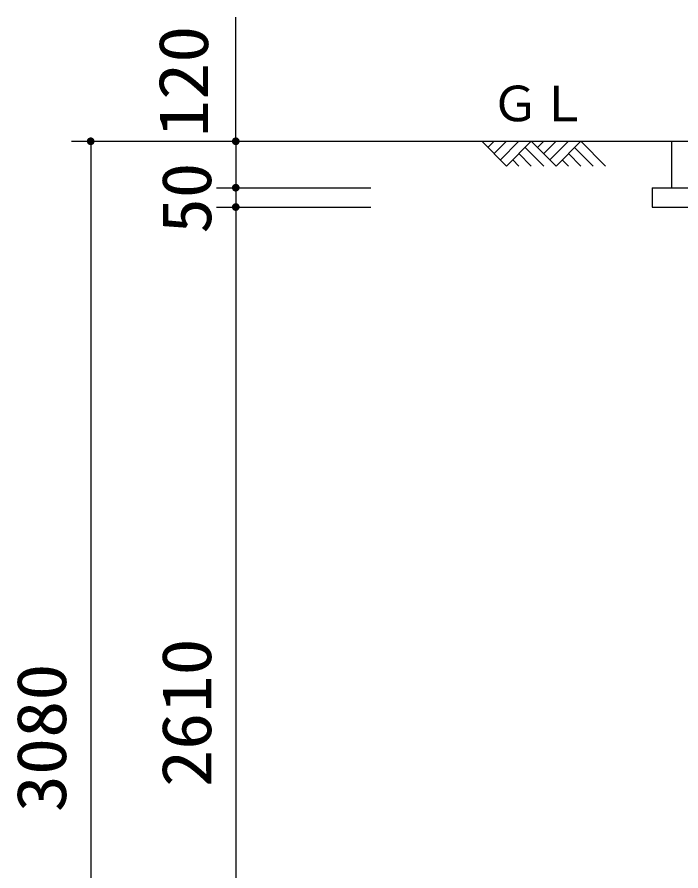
# Model space of a CAD drawing. Units: millimetres, scale not verified. Extents: x -14850 to 14850, y -10500 to 10500.
# Drawn here: x -2180 to -464, y -4284 to -2077 of the extents above; entities that cross this region are included whole.
import ezdxf
from ezdxf.enums import TextEntityAlignment as Align

# ---------------------------------------------------------------- set-up
doc = ezdxf.new("R2010")
doc.units = ezdxf.units.MM
doc.header["$LTSCALE"] = 50
for name, color, linetype, lineweight in [('0-0_躯体', 5, 'Continuous', 25), ('0-1_機器', 2, 'Continuous', 25), ('0-5_製作', 5, 'Continuous', 25)]:
    doc.layers.add(name, color=color, linetype=linetype, lineweight=lineweight)
doc.styles.add('ＭＳ ゴシック', font='')
doc.styles.get('ＭＳ ゴシック').set_extended_font_data('MS Gothic')

msp = doc.modelspace()

# ---------------------------------------------------------------- linework, layer by layer
at = {"layer": '0-0_躯体', "color": 2}
for p, q in [((-1614.44, -2398.24), (-1614.44, -2077.31)), ((-1919.07, -2398.24), (-488.21, -2398.24)), ((-1664.44, -2518.24), (-1265.07, -2518.24)), ((-1614.44, -2518.24), (-1614.44, -2568.24)), ((-1664.44, -2568.24), (-1265.07, -2568.24))]:
    msp.add_line(p, q, dxfattribs=at)
at = {"layer": '0-0_躯体', "color": 3}
for p, q in [((-914.43, -2462.24), (-978.43, -2398.24)), ((-946.43, -2398.24), (-962.43, -2414.24)), ((-946.43, -2430.24), (-914.43, -2398.24)), ((-930.43, -2446.24), (-882.43, -2398.24)), ((-914.43, -2462.24), (-850.43, -2398.24)), ((-786.43, -2462.24), (-850.43, -2398.24)), ((-834.43, -2414.24), (-818.43, -2398.24)), ((-818.43, -2430.24), (-786.43, -2398.24)), ((-802.43, -2446.24), (-754.43, -2398.24)), ((-786.43, -2462.24), (-722.43, -2398.24)), ((-658.43, -2462.24), (-722.43, -2398.24)), ((-818.43, -2462.24), (-866.43, -2414.24)), ((-738.43, -2414.24), (-690.43, -2462.24)), ((-882.43, -2462.24), (-898.43, -2446.24)), ((-850.43, -2462.24), (-882.43, -2430.24)), ((-754.43, -2462.24), (-770.43, -2446.24)), ((-722.43, -2462.24), (-754.43, -2430.24))]:
    msp.add_line(p, q, dxfattribs=at)
at = {"layer": '0-0_躯体'}
for points in [[(-1623.95, -2515.15), (-1614.44, -2518.24), (-1624.26, -2516.36)], [(-1623.49, -2513.98), (-1614.44, -2518.24), (-1623.95, -2515.15)], [(-1622.88, -2512.88), (-1614.44, -2518.24), (-1623.49, -2513.98)], [(-1622.15, -2511.86), (-1614.44, -2518.24), (-1622.88, -2512.88)], [(-1622.15, -2511.86), (-1614.44, -2508.24), (-1614.44, -2518.24)], [(-1621.29, -2510.95), (-1614.44, -2508.24), (-1622.15, -2511.86)], [(-1620.32, -2510.15), (-1614.44, -2508.24), (-1621.29, -2510.95)], [(-1619.26, -2509.47), (-1614.44, -2508.24), (-1620.32, -2510.15)], [(-1618.12, -2508.94), (-1614.44, -2508.24), (-1619.26, -2509.47)], [(-1616.93, -2508.55), (-1614.44, -2508.24), (-1618.12, -2508.94)], [(-1615.69, -2508.31), (-1614.44, -2508.24), (-1616.93, -2508.55)], [(-1614.44, -2508.24), (-1604.44, -2518.24), (-1614.44, -2518.24)], [(-1614.44, -2508.24), (-1604.52, -2516.98), (-1604.44, -2518.24)], [(-1614.44, -2508.24), (-1604.75, -2515.75), (-1604.52, -2516.98)], [(-1614.44, -2508.24), (-1605.14, -2514.55), (-1604.75, -2515.75)], [(-1614.44, -2508.24), (-1605.68, -2513.42), (-1605.14, -2514.55)], [(-1613.81, -2508.26), (-1605.68, -2513.42), (-1614.44, -2508.24)], [(-1612.57, -2508.41), (-1605.68, -2513.42), (-1613.81, -2508.26)], [(-1612.57, -2508.41), (-1606.35, -2512.36), (-1605.68, -2513.42)], [(-1611.35, -2508.73), (-1606.35, -2512.36), (-1612.57, -2508.41)], [(-1611.35, -2508.73), (-1607.15, -2511.39), (-1606.35, -2512.36)], [(-1610.18, -2509.19), (-1607.15, -2511.39), (-1611.35, -2508.73)], [(-1610.18, -2509.19), (-1608.07, -2510.53), (-1607.15, -2511.39)], [(-1609.08, -2509.79), (-1608.07, -2510.53), (-1610.18, -2509.19)], [(-1624.42, -2517.61), (-1614.44, -2518.24), (-1624.44, -2518.24)], [(-1624.44, -2518.24), (-1614.44, -2518.24), (-1624.36, -2519.49)], [(-1624.26, -2516.36), (-1614.44, -2518.24), (-1624.42, -2517.61)], [(-1624.36, -2519.49), (-1614.44, -2518.24), (-1624.13, -2520.72)], [(-1624.13, -2520.72), (-1614.44, -2518.24), (-1623.74, -2521.92)], [(-1623.74, -2521.92), (-1614.44, -2518.24), (-1614.44, -2528.24)], [(-1623.74, -2521.92), (-1615.07, -2528.22), (-1623.2, -2523.05)], [(-1623.74, -2521.92), (-1614.44, -2528.24), (-1615.07, -2528.22)], [(-1623.2, -2523.05), (-1616.31, -2528.06), (-1622.53, -2524.11)], [(-1623.2, -2523.05), (-1615.07, -2528.22), (-1616.31, -2528.06)], [(-1622.53, -2524.11), (-1617.53, -2527.75), (-1621.73, -2525.08)], [(-1622.53, -2524.11), (-1616.31, -2528.06), (-1617.53, -2527.75)], [(-1621.73, -2525.08), (-1618.7, -2527.28), (-1620.81, -2525.94)], [(-1621.73, -2525.08), (-1617.53, -2527.75), (-1618.7, -2527.28)], [(-1620.81, -2525.94), (-1618.7, -2527.28), (-1619.8, -2526.68)], [(-1614.44, -2518.24), (-1613.19, -2528.16), (-1614.44, -2528.24)], [(-1614.44, -2518.24), (-1611.95, -2527.92), (-1613.19, -2528.16)], [(-1614.44, -2518.24), (-1610.76, -2527.53), (-1611.95, -2527.92)], [(-1614.44, -2518.24), (-1609.62, -2527), (-1610.76, -2527.53)], [(-1614.44, -2518.24), (-1608.56, -2526.33), (-1609.62, -2527)], [(-1614.44, -2518.24), (-1607.6, -2525.53), (-1608.56, -2526.33)], [(-1614.44, -2518.24), (-1606.74, -2524.61), (-1607.6, -2525.53)], [(-1614.44, -2518.24), (-1606, -2523.59), (-1606.74, -2524.61)], [(-1604.44, -2518.24), (-1606, -2523.59), (-1614.44, -2518.24)], [(-1604.44, -2518.24), (-1605.39, -2522.49), (-1606, -2523.59)], [(-1604.44, -2518.24), (-1604.93, -2521.33), (-1605.39, -2522.49)], [(-1604.44, -2518.24), (-1604.62, -2520.11), (-1604.93, -2521.33)], [(-1604.44, -2518.24), (-1604.46, -2518.86), (-1604.62, -2520.11)], [(-1622.88, -2562.88), (-1614.44, -2558.24), (-1614.44, -2568.24)], [(-1622.15, -2561.86), (-1614.44, -2558.24), (-1622.88, -2562.88)], [(-1621.29, -2560.95), (-1614.44, -2558.24), (-1622.15, -2561.86)], [(-1620.32, -2560.14), (-1614.44, -2558.24), (-1621.29, -2560.95)], [(-1619.26, -2559.47), (-1614.44, -2558.24), (-1620.32, -2560.14)], [(-1618.12, -2558.94), (-1614.44, -2558.24), (-1619.26, -2559.47)], [(-1616.93, -2558.55), (-1614.44, -2558.24), (-1618.12, -2558.94)], [(-1615.69, -2558.31), (-1614.44, -2558.24), (-1616.93, -2558.55)], [(-1614.44, -2558.24), (-1604.44, -2568.24), (-1614.44, -2568.24)], [(-1614.44, -2558.24), (-1604.52, -2566.98), (-1604.44, -2568.24)], [(-1614.44, -2558.24), (-1604.75, -2565.75), (-1604.52, -2566.98)], [(-1614.44, -2558.24), (-1605.14, -2564.55), (-1604.75, -2565.75)], [(-1614.44, -2558.24), (-1605.68, -2563.42), (-1605.14, -2564.55)], [(-1613.81, -2558.25), (-1605.68, -2563.42), (-1614.44, -2558.24)], [(-1613.81, -2558.25), (-1606.35, -2562.36), (-1605.68, -2563.42)], [(-1612.57, -2558.41), (-1606.35, -2562.36), (-1613.81, -2558.25)], [(-1612.57, -2558.41), (-1607.15, -2561.39), (-1606.35, -2562.36)], [(-1611.35, -2558.72), (-1607.15, -2561.39), (-1612.57, -2558.41)], [(-1611.35, -2558.72), (-1608.07, -2560.53), (-1607.15, -2561.39)], [(-1610.18, -2559.19), (-1608.07, -2560.53), (-1611.35, -2558.72)], [(-1610.18, -2559.19), (-1609.08, -2559.79), (-1608.07, -2560.53)], [(-1624.42, -2567.61), (-1614.44, -2568.24), (-1624.44, -2568.24)], [(-1624.44, -2568.24), (-1614.44, -2568.24), (-1624.36, -2569.49)], [(-1624.26, -2566.36), (-1614.44, -2568.24), (-1624.42, -2567.61)], [(-1624.36, -2569.49), (-1614.44, -2568.24), (-1624.13, -2570.72)], [(-1623.95, -2565.14), (-1614.44, -2568.24), (-1624.26, -2566.36)], [(-1624.13, -2570.72), (-1614.44, -2568.24), (-1623.74, -2571.92)], [(-1623.49, -2563.98), (-1614.44, -2568.24), (-1623.95, -2565.14)], [(-1623.74, -2571.92), (-1614.44, -2568.24), (-1614.44, -2578.24)], [(-1623.74, -2571.92), (-1614.44, -2578.24), (-1623.2, -2573.05)], [(-1622.88, -2562.88), (-1614.44, -2568.24), (-1623.49, -2563.98)], [(-1623.2, -2573.05), (-1615.07, -2578.22), (-1622.53, -2574.11)], [(-1623.2, -2573.05), (-1614.44, -2578.24), (-1615.07, -2578.22)], [(-1622.53, -2574.11), (-1616.31, -2578.06), (-1621.73, -2575.08)], [(-1622.53, -2574.11), (-1615.07, -2578.22), (-1616.31, -2578.06)], [(-1621.73, -2575.08), (-1617.53, -2577.75), (-1620.81, -2575.94)], [(-1621.73, -2575.08), (-1616.31, -2578.06), (-1617.53, -2577.75)], [(-1620.81, -2575.94), (-1618.7, -2577.28), (-1619.8, -2576.68)], [(-1620.81, -2575.94), (-1617.53, -2577.75), (-1618.7, -2577.28)], [(-1614.44, -2568.24), (-1613.19, -2578.16), (-1614.44, -2578.24)], [(-1614.44, -2568.24), (-1611.95, -2577.92), (-1613.19, -2578.16)], [(-1614.44, -2568.24), (-1610.76, -2577.53), (-1611.95, -2577.92)], [(-1614.44, -2568.24), (-1609.62, -2577), (-1610.76, -2577.53)], [(-1614.44, -2568.24), (-1608.56, -2576.33), (-1609.62, -2577)], [(-1614.44, -2568.24), (-1607.6, -2575.52), (-1608.56, -2576.33)], [(-1614.44, -2568.24), (-1606.74, -2574.61), (-1607.6, -2575.52)], [(-1614.44, -2568.24), (-1606, -2573.59), (-1606.74, -2574.61)], [(-1614.44, -2568.24), (-1605.39, -2572.49), (-1606, -2573.59)], [(-1604.44, -2568.24), (-1605.39, -2572.49), (-1614.44, -2568.24)], [(-1604.44, -2568.24), (-1604.93, -2571.33), (-1605.39, -2572.49)], [(-1604.44, -2568.24), (-1604.62, -2570.11), (-1604.93, -2571.33)], [(-1604.44, -2568.24), (-1604.46, -2568.86), (-1604.62, -2570.11)]]:
    msp.add_solid(points, dxfattribs=at)
at = {"layer": '0-1_機器'}
for p, q in [((-488.21, -2398.24), (-488.21, -2518.24)), ((-488.21, -2398.24), (2161.79, -2398.24)), ((-538.21, -2518.24), (-538.21, -2568.24)), ((-538.21, -2518.24), (511.79, -2518.24)), ((-538.21, -2568.24), (511.79, -2568.24))]:
    msp.add_line(p, q, dxfattribs=at)
at = {"layer": '0-5_製作', "color": 2}
for p, q in [((-2039.44, -2398.24), (-1265.07, -2398.24)), ((-1989.44, -2398.24), (-1989.44, -5478.24)), ((-1614.44, -2398.24), (-1614.44, -2518.24)), ((-1664.44, -2568.24), (-1265.07, -2568.24)), ((-1614.44, -2568.24), (-1614.44, -5178.24))]:
    msp.add_line(p, q, dxfattribs=at)
at = {"layer": '0-5_製作'}
for points in [[(-1999.42, -2397.61), (-1989.44, -2398.24), (-1999.44, -2398.24)], [(-1999.44, -2398.24), (-1989.44, -2398.24), (-1999.36, -2399.49)], [(-1999.26, -2396.36), (-1989.44, -2398.24), (-1999.42, -2397.61)], [(-1999.36, -2399.49), (-1989.44, -2398.24), (-1989.44, -2408.24)], [(-1999.36, -2399.49), (-1990.07, -2408.22), (-1999.13, -2400.72)], [(-1999.36, -2399.49), (-1989.44, -2408.24), (-1990.07, -2408.22)], [(-1998.95, -2395.15), (-1989.44, -2398.24), (-1999.26, -2396.36)], [(-1999.13, -2400.72), (-1991.31, -2408.06), (-1998.74, -2401.92)], [(-1999.13, -2400.72), (-1990.07, -2408.22), (-1991.31, -2408.06)], [(-1998.49, -2393.98), (-1989.44, -2398.24), (-1998.95, -2395.15)], [(-1998.74, -2401.92), (-1992.53, -2407.75), (-1998.2, -2403.05)], [(-1998.74, -2401.92), (-1991.31, -2408.06), (-1992.53, -2407.75)], [(-1997.88, -2392.88), (-1989.44, -2398.24), (-1998.49, -2393.98)], [(-1998.2, -2403.05), (-1993.7, -2407.28), (-1997.53, -2404.11)], [(-1998.2, -2403.05), (-1992.53, -2407.75), (-1993.7, -2407.28)], [(-1997.15, -2391.86), (-1989.44, -2398.24), (-1997.88, -2392.88)], [(-1997.53, -2404.11), (-1994.8, -2406.68), (-1996.73, -2405.08)], [(-1997.53, -2404.11), (-1993.7, -2407.28), (-1994.8, -2406.68)], [(-1996.29, -2390.95), (-1989.44, -2398.24), (-1997.15, -2391.86)], [(-1996.29, -2390.95), (-1989.44, -2388.24), (-1989.44, -2398.24)], [(-1995.32, -2390.15), (-1989.44, -2388.24), (-1996.29, -2390.95)], [(-1994.26, -2389.47), (-1989.44, -2388.24), (-1995.32, -2390.15)], [(-1993.12, -2388.94), (-1989.44, -2388.24), (-1994.26, -2389.47)], [(-1991.93, -2388.55), (-1989.44, -2388.24), (-1993.12, -2388.94)], [(-1990.69, -2388.31), (-1989.44, -2388.24), (-1991.93, -2388.55)], [(-1989.44, -2388.24), (-1979.44, -2398.24), (-1989.44, -2398.24)], [(-1989.44, -2388.24), (-1979.52, -2396.98), (-1979.44, -2398.24)], [(-1989.44, -2388.24), (-1979.75, -2395.75), (-1979.52, -2396.98)], [(-1988.81, -2388.26), (-1979.75, -2395.75), (-1989.44, -2388.24)], [(-1989.44, -2398.24), (-1988.19, -2408.16), (-1989.44, -2408.24)], [(-1989.44, -2398.24), (-1986.95, -2407.92), (-1988.19, -2408.16)], [(-1989.44, -2398.24), (-1985.76, -2407.53), (-1986.95, -2407.92)], [(-1989.44, -2398.24), (-1984.62, -2407), (-1985.76, -2407.53)], [(-1989.44, -2398.24), (-1983.56, -2406.33), (-1984.62, -2407)], [(-1989.44, -2398.24), (-1982.6, -2405.53), (-1983.56, -2406.33)], [(-1989.44, -2398.24), (-1981.74, -2404.61), (-1982.6, -2405.53)], [(-1989.44, -2398.24), (-1981, -2403.59), (-1981.74, -2404.61)], [(-1979.44, -2398.24), (-1981, -2403.59), (-1989.44, -2398.24)], [(-1987.57, -2388.41), (-1979.75, -2395.75), (-1988.81, -2388.26)], [(-1987.57, -2388.41), (-1980.14, -2394.55), (-1979.75, -2395.75)], [(-1986.35, -2388.72), (-1980.14, -2394.55), (-1987.57, -2388.41)], [(-1986.35, -2388.72), (-1980.68, -2393.42), (-1980.14, -2394.55)], [(-1985.18, -2389.19), (-1980.68, -2393.42), (-1986.35, -2388.72)], [(-1985.18, -2389.19), (-1981.35, -2392.36), (-1980.68, -2393.42)], [(-1984.08, -2389.79), (-1981.35, -2392.36), (-1985.18, -2389.19)], [(-1984.08, -2389.79), (-1982.15, -2391.39), (-1981.35, -2392.36)], [(-1983.07, -2390.53), (-1982.15, -2391.39), (-1984.08, -2389.79)], [(-1979.44, -2398.24), (-1980.39, -2402.49), (-1981, -2403.59)], [(-1979.44, -2398.24), (-1979.93, -2401.33), (-1980.39, -2402.49)], [(-1979.44, -2398.24), (-1979.62, -2400.11), (-1979.93, -2401.33)], [(-1979.44, -2398.24), (-1979.46, -2398.86), (-1979.62, -2400.11)], [(-1624.42, -2397.61), (-1614.44, -2398.24), (-1624.44, -2398.24)], [(-1624.44, -2398.24), (-1614.44, -2398.24), (-1624.36, -2399.49)], [(-1624.26, -2396.36), (-1614.44, -2398.24), (-1624.42, -2397.61)], [(-1624.36, -2399.49), (-1614.44, -2398.24), (-1624.13, -2400.72)], [(-1623.95, -2395.15), (-1614.44, -2398.24), (-1624.26, -2396.36)], [(-1624.13, -2400.72), (-1614.44, -2398.24), (-1623.74, -2401.92)], [(-1623.49, -2393.98), (-1614.44, -2398.24), (-1623.95, -2395.15)], [(-1623.74, -2401.92), (-1614.44, -2398.24), (-1614.44, -2408.24)], [(-1623.74, -2401.92), (-1615.07, -2408.22), (-1623.2, -2403.05)], [(-1623.74, -2401.92), (-1614.44, -2408.24), (-1615.07, -2408.22)], [(-1622.88, -2392.88), (-1614.44, -2398.24), (-1623.49, -2393.98)], [(-1623.2, -2403.05), (-1616.31, -2408.06), (-1622.53, -2404.11)], [(-1623.2, -2403.05), (-1615.07, -2408.22), (-1616.31, -2408.06)], [(-1622.15, -2391.86), (-1614.44, -2398.24), (-1622.88, -2392.88)], [(-1622.53, -2404.11), (-1617.53, -2407.75), (-1621.73, -2405.08)], [(-1622.53, -2404.11), (-1616.31, -2408.06), (-1617.53, -2407.75)], [(-1622.15, -2391.86), (-1614.44, -2388.24), (-1614.44, -2398.24)], [(-1621.29, -2390.95), (-1614.44, -2388.24), (-1622.15, -2391.86)], [(-1620.32, -2390.15), (-1614.44, -2388.24), (-1621.29, -2390.95)], [(-1619.26, -2389.47), (-1614.44, -2388.24), (-1620.32, -2390.15)], [(-1618.12, -2388.94), (-1614.44, -2388.24), (-1619.26, -2389.47)], [(-1616.93, -2388.55), (-1614.44, -2388.24), (-1618.12, -2388.94)], [(-1615.69, -2388.31), (-1614.44, -2388.24), (-1616.93, -2388.55)], [(-1614.44, -2388.24), (-1604.44, -2398.24), (-1614.44, -2398.24)], [(-1614.44, -2388.24), (-1604.52, -2396.98), (-1604.44, -2398.24)], [(-1614.44, -2388.24), (-1604.75, -2395.75), (-1604.52, -2396.98)], [(-1614.44, -2388.24), (-1605.14, -2394.55), (-1604.75, -2395.75)], [(-1614.44, -2388.24), (-1605.68, -2393.42), (-1605.14, -2394.55)], [(-1613.81, -2388.26), (-1605.68, -2393.42), (-1614.44, -2388.24)], [(-1614.44, -2398.24), (-1613.19, -2408.16), (-1614.44, -2408.24)], [(-1614.44, -2398.24), (-1611.95, -2407.92), (-1613.19, -2408.16)], [(-1614.44, -2398.24), (-1610.76, -2407.53), (-1611.95, -2407.92)], [(-1614.44, -2398.24), (-1609.62, -2407), (-1610.76, -2407.53)], [(-1614.44, -2398.24), (-1608.56, -2406.33), (-1609.62, -2407)], [(-1614.44, -2398.24), (-1607.6, -2405.53), (-1608.56, -2406.33)], [(-1614.44, -2398.24), (-1606.74, -2404.61), (-1607.6, -2405.53)], [(-1614.44, -2398.24), (-1606, -2403.59), (-1606.74, -2404.61)], [(-1604.44, -2398.24), (-1606, -2403.59), (-1614.44, -2398.24)], [(-1612.57, -2388.41), (-1605.68, -2393.42), (-1613.81, -2388.26)], [(-1612.57, -2388.41), (-1606.35, -2392.36), (-1605.68, -2393.42)], [(-1611.35, -2388.72), (-1606.35, -2392.36), (-1612.57, -2388.41)], [(-1611.35, -2388.72), (-1607.15, -2391.39), (-1606.35, -2392.36)], [(-1610.18, -2389.19), (-1607.15, -2391.39), (-1611.35, -2388.72)], [(-1610.18, -2389.19), (-1608.07, -2390.53), (-1607.15, -2391.39)], [(-1609.08, -2389.79), (-1608.07, -2390.53), (-1610.18, -2389.19)], [(-1604.44, -2398.24), (-1605.39, -2402.49), (-1606, -2403.59)], [(-1604.44, -2398.24), (-1604.93, -2401.33), (-1605.39, -2402.49)], [(-1604.44, -2398.24), (-1604.62, -2400.11), (-1604.93, -2401.33)], [(-1604.44, -2398.24), (-1604.46, -2398.86), (-1604.62, -2400.11)], [(-1996.73, -2405.08), (-1994.8, -2406.68), (-1995.81, -2405.94)], [(-1621.73, -2405.08), (-1618.7, -2407.28), (-1620.81, -2405.94)], [(-1621.73, -2405.08), (-1617.53, -2407.75), (-1618.7, -2407.28)], [(-1620.81, -2405.94), (-1618.7, -2407.28), (-1619.8, -2406.68)], [(-1622.88, -2562.88), (-1614.44, -2558.24), (-1614.44, -2568.24)], [(-1622.15, -2561.86), (-1614.44, -2558.24), (-1622.88, -2562.88)], [(-1621.29, -2560.95), (-1614.44, -2558.24), (-1622.15, -2561.86)], [(-1620.32, -2560.14), (-1614.44, -2558.24), (-1621.29, -2560.95)], [(-1619.26, -2559.47), (-1614.44, -2558.24), (-1620.32, -2560.14)], [(-1618.12, -2558.94), (-1614.44, -2558.24), (-1619.26, -2559.47)], [(-1616.93, -2558.55), (-1614.44, -2558.24), (-1618.12, -2558.94)], [(-1615.69, -2558.31), (-1614.44, -2558.24), (-1616.93, -2558.55)], [(-1614.44, -2558.24), (-1604.44, -2568.24), (-1614.44, -2568.24)], [(-1614.44, -2558.24), (-1604.52, -2566.98), (-1604.44, -2568.24)], [(-1614.44, -2558.24), (-1604.75, -2565.75), (-1604.52, -2566.98)], [(-1614.44, -2558.24), (-1605.14, -2564.55), (-1604.75, -2565.75)], [(-1614.44, -2558.24), (-1605.68, -2563.42), (-1605.14, -2564.55)], [(-1613.81, -2558.25), (-1605.68, -2563.42), (-1614.44, -2558.24)], [(-1613.81, -2558.25), (-1606.35, -2562.36), (-1605.68, -2563.42)], [(-1612.57, -2558.41), (-1606.35, -2562.36), (-1613.81, -2558.25)], [(-1612.57, -2558.41), (-1607.15, -2561.39), (-1606.35, -2562.36)], [(-1611.35, -2558.72), (-1607.15, -2561.39), (-1612.57, -2558.41)], [(-1611.35, -2558.72), (-1608.07, -2560.53), (-1607.15, -2561.39)], [(-1610.18, -2559.19), (-1608.07, -2560.53), (-1611.35, -2558.72)], [(-1610.18, -2559.19), (-1609.08, -2559.79), (-1608.07, -2560.53)], [(-1624.42, -2567.61), (-1614.44, -2568.24), (-1624.44, -2568.24)], [(-1624.44, -2568.24), (-1614.44, -2568.24), (-1624.36, -2569.49)], [(-1624.26, -2566.36), (-1614.44, -2568.24), (-1624.42, -2567.61)], [(-1624.36, -2569.49), (-1614.44, -2568.24), (-1624.13, -2570.72)], [(-1623.95, -2565.14), (-1614.44, -2568.24), (-1624.26, -2566.36)], [(-1624.13, -2570.72), (-1614.44, -2568.24), (-1623.74, -2571.92)], [(-1623.49, -2563.98), (-1614.44, -2568.24), (-1623.95, -2565.14)], [(-1623.74, -2571.92), (-1614.44, -2568.24), (-1614.44, -2578.24)], [(-1623.74, -2571.92), (-1614.44, -2578.24), (-1623.2, -2573.05)], [(-1622.88, -2562.88), (-1614.44, -2568.24), (-1623.49, -2563.98)], [(-1623.2, -2573.05), (-1615.07, -2578.22), (-1622.53, -2574.11)], [(-1623.2, -2573.05), (-1614.44, -2578.24), (-1615.07, -2578.22)], [(-1622.53, -2574.11), (-1616.31, -2578.06), (-1621.73, -2575.08)], [(-1622.53, -2574.11), (-1615.07, -2578.22), (-1616.31, -2578.06)], [(-1621.73, -2575.08), (-1617.53, -2577.75), (-1620.81, -2575.94)], [(-1621.73, -2575.08), (-1616.31, -2578.06), (-1617.53, -2577.75)], [(-1620.81, -2575.94), (-1618.7, -2577.28), (-1619.8, -2576.68)], [(-1620.81, -2575.94), (-1617.53, -2577.75), (-1618.7, -2577.28)], [(-1614.44, -2568.24), (-1613.19, -2578.16), (-1614.44, -2578.24)], [(-1614.44, -2568.24), (-1611.95, -2577.92), (-1613.19, -2578.16)], [(-1614.44, -2568.24), (-1610.76, -2577.53), (-1611.95, -2577.92)], [(-1614.44, -2568.24), (-1609.62, -2577), (-1610.76, -2577.53)], [(-1614.44, -2568.24), (-1608.56, -2576.33), (-1609.62, -2577)], [(-1614.44, -2568.24), (-1607.6, -2575.52), (-1608.56, -2576.33)], [(-1614.44, -2568.24), (-1606.74, -2574.61), (-1607.6, -2575.52)], [(-1614.44, -2568.24), (-1606, -2573.59), (-1606.74, -2574.61)], [(-1614.44, -2568.24), (-1605.39, -2572.49), (-1606, -2573.59)], [(-1604.44, -2568.24), (-1605.39, -2572.49), (-1614.44, -2568.24)], [(-1604.44, -2568.24), (-1604.93, -2571.33), (-1605.39, -2572.49)], [(-1604.44, -2568.24), (-1604.62, -2570.11), (-1604.93, -2571.33)], [(-1604.44, -2568.24), (-1604.46, -2568.86), (-1604.62, -2570.11)]]:
    msp.add_solid(points, dxfattribs=at)

# ---------------------------------------------------------------- texts
at = {"layer": '0-0_躯体', "color": 4, "style": 'ＭＳ ゴシック'}
msp.add_text('ＧＬ', height=91.79, dxfattribs=at).set_placement((-954.78, -2373.94), align=Align.BOTTOM_LEFT)
at = {"layer": '0-0_躯体', "color": 4, "style": 'ＭＳ ゴシック', "width": 1.05}
msp.add_text('50', height=128.4, rotation=90, dxfattribs=at).set_placement((-1639.44, -2636.99), align=Align.BOTTOM_LEFT)
at = {"layer": '0-5_製作', "color": 4, "style": 'ＭＳ ゴシック', "width": 1.1}
for s, p in [('120', (-1647.46, -2387.56)), ('2610', (-1639.44, -4066.99)), ('3080', (-2014.44, -4131.99))]:
    msp.add_text(s, height=128.4, rotation=90, dxfattribs=at).set_placement(p, align=Align.BOTTOM_LEFT)

doc.saveas('drawing.dxf')
